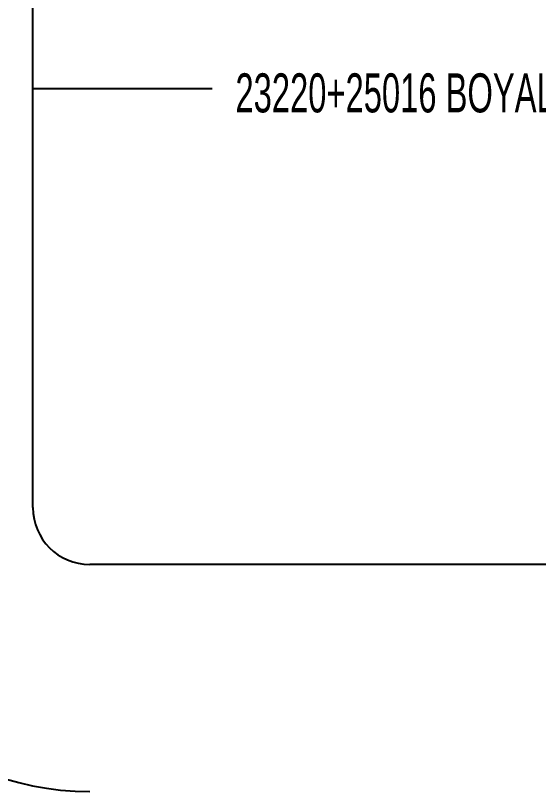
# Model space of a CAD drawing. Extents: x 386248 to 427517, y 4539405 to 4542296.
# Drawn here: x 415730.4 to 415804.1, y 4540555 to 4540664.3 of the extents above; entities that cross this region are included whole.
import ezdxf

# ---------------------------------------------------------------- set-up
doc = ezdxf.new("R2010")
doc.units = 0
doc.styles.add('TROMANS', font='')
doc.styles.get('TROMANS').set_extended_font_data('Arial')

msp = doc.modelspace()

# ---------------------------------------------------------------- linework, layer by layer
for p, q in [((415732.877, 4540594.95), (415732.877, 4540693.98)), ((415732.877, 4540653.987), (415758.117, 4540653.987)), ((415836.877, 4540586.951), (415740.876, 4540586.951))]:
    msp.add_line(p, q)
for radius in [40, 8]:
    msp.add_arc((415740.877, 4540594.951), radius, 180, 270)

# ---------------------------------------------------------------- texts
at = {"style": 'TROMANS', "width": 0.6}
msp.add_text('23220+25016 BOYALI DEM˜R BORU Q16 MM', height=5.5, dxfattribs=at).set_placement((415761.413, 4540650.636))

doc.saveas('drawing.dxf')
